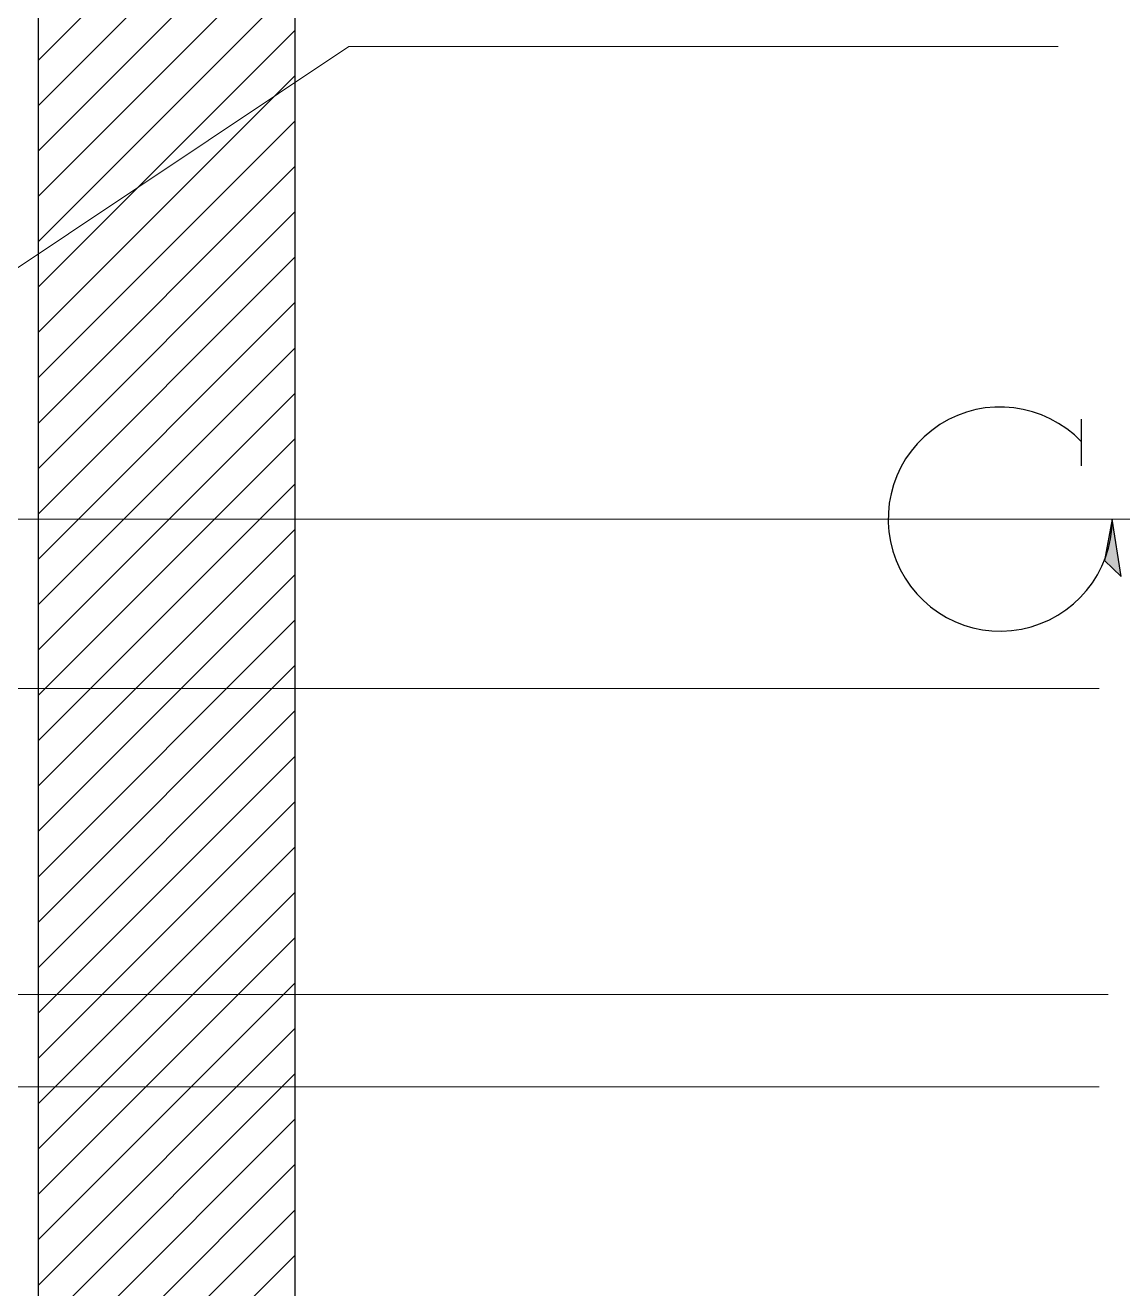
# Model space of a CAD drawing. Header units: inches. Extents: x -12478 to 399182, y -23212 to 525552.
# Drawn here: x 19456 to 20311, y -6360 to -5375 of the extents above; entities that cross this region are included whole.
import ezdxf

# ---------------------------------------------------------------- set-up
doc = ezdxf.new("R2010")
doc.units = ezdxf.units.IN
doc.header["$LTSCALE"] = 1000
doc.header["$MEASUREMENT"] = 0
doc.linetypes.add('DASHED', pattern=[0.75, 0.5, -0.25])
doc.linetypes.add('HIDDEN', pattern=[0.375, 0.25, -0.125])
for name, color, linetype in [('A-Hidden', 8, 'HIDDEN'), ('Layer1', 1, 'Continuous'), ('Layer3', 3, 'Continuous'), ('Layer7', 8, 'Continuous')]:
    doc.layers.add(name, color=color, linetype=linetype)
doc.layers.add('ID-NOTES', color=3, linetype='Continuous', lineweight=0)
doc.styles.add('ZZ-Dim All', font='romans.shx', dxfattribs={"width": 0.8})
doc.dimstyles.new('DIM 0200', dxfattribs={"dimscale": 200, "dimtxt": 1, "dimasz": 0.8, "dimexe": 0.5, "dimexo": 1, "dimgap": 0.4, "dimtad": 1, "dimdec": 0, "dimrnd": 10, "dimdsep": 46, "dimtxsty": 'ZZ-Dim All', "dimblk1": 'ARCHTICK', "dimblk2": 'ARCHTICK', "dimsah": 1, "dimcen": 1, "dimdle": 0.5, "dimclrd": 256, "dimclre": 256, "dimclrt": 256, "dimadec": 0, "dimazin": 2, "dimtfac": 1, "dimtdec": 0, "dimtix": 1, "dimtmove": 2, "dimatfit": 2, "dimfxl": 1, "dimfxlon": 1, "dimtolj": 1, "dimtzin": 0, "dimlwd": -1, "dimlwe": -1, "dimarcsym": 0})

# ---------------------------------------------------------------- blocks, each defined once
blk = doc.blocks.new('arrow01')
at = {"layer": 'Layer1'}
blk.add_hatch(color=256, dxfattribs=at).paths.add_polyline_path([(7.01, -44.68), (0, 0), (-6.22, -32.37)])
at = {"layer": 'Layer1', "elevation": 375.85}
blk.add_lwpolyline([(7.01, -44.68), (0, 0), (-6.22, -32.37)], close=True, dxfattribs=at)
at = {"layer": 'Layer7'}
blk.add_line((-23.97, 41.53), (-23.97, 77.72), dxfattribs=at)
blk.add_arc((-87.33, 0), 87.33, 43.48997, 0, dxfattribs=at)
blk = doc.blocks.new('_ARCHTICK')
at = {"color": 0, "linetype": 'ByBlock', "const_width": 0.15}
blk.add_lwpolyline([(-0.5, -0.5), (0.5, 0.5)], dxfattribs=at)

msp = doc.modelspace()

# ---------------------------------------------------------------- hatches: boundary and pattern name
at = {"layer": 'Layer7'}
h = msp.add_hatch(dxfattribs=at)
h.set_pattern_fill('ANSI31', color=256, scale=200, style=0)
h.set_pattern_definition([(45, (-32186.247, 1316.619), (-17.67767, 17.67767), [])])
h.paths.add_polyline_path([(19466.08, -6460.63), (19666.2, -6460.63), (19666.2, -4910.63), (19466.08, -4910.63)])

# ---------------------------------------------------------------- linework, layer by layer
at = {"layer": 'A-Hidden', "linetype": 'DASHED', "lineweight": 0, "ltscale": 10}
msp.add_line((21798.15, -5760.13, 0), (14610.67, -5760.13, 0), dxfattribs=at)
at = {"layer": 'Layer3'}
for p, q in [((19666.2, -4710.63, 0), (19666.2, -9360.63, 0)), ((19466.08, -4910.63, 0), (19466.08, -9160.63, 0))]:
    msp.add_line(p, q, dxfattribs=at)

# ---------------------------------------------------------------- block references
msp.add_blockref('arrow01', (20303.28, -5760.13, -375.85), dxfattribs=at)

# ---------------------------------------------------------------- leaders
at = {"layer": 'ID-NOTES'}
for points in [[(17714.49, -5656.42, -375.85), (19296.06, -5229.35, -375.85), (20261.14, -5229.35, -375.85)], [(19207.23, -5726.7, -375.85), (19708.27, -5391.83, -375.85), (20261.14, -5391.83, -375.85)], [(17086.08, -6955.64, -751.69), (19350.39, -5892.19, -751.69), (20293.03, -5892.19, -751.69)], [(17638.58, -7248.3, 0), (19327.04, -6130.67, 0), (20299.97, -6130.67, 0)], [(18785.03, -6583.64, -751.69), (19350.39, -6202.63, -751.69), (20293.03, -6202.63, -751.69)]]:
    msp.add_leader(points, dimstyle='DIM 0200', override={"dimasz": 0.2, "dimtad": 0, "dimclrd": 8}, dxfattribs=at)

doc.saveas('drawing.dxf')
